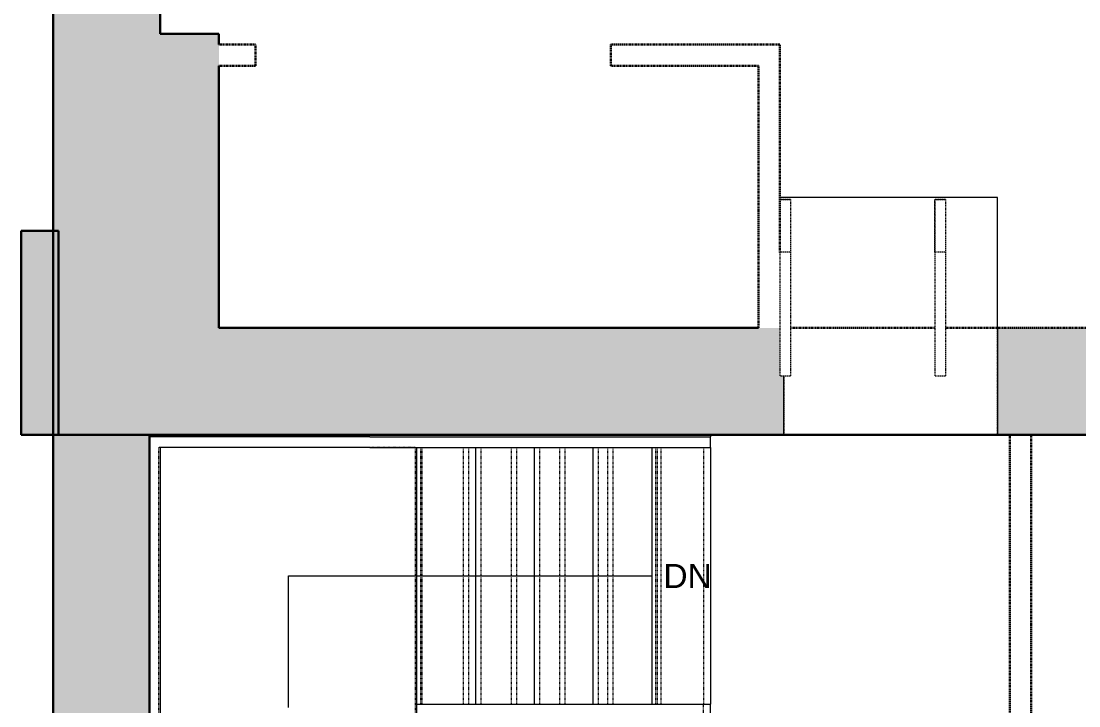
# Model space of a CAD drawing. Header units: inches. Extents: x -1176 to 1545, y -2552 to 978.
# Drawn here: x -1041.1 to -843.1, y -34.4 to 93.6 of the extents above; entities that cross this region are included whole.
import ezdxf

# ---------------------------------------------------------------- set-up
doc = ezdxf.new("R2010")
doc.units = ezdxf.units.IN
doc.header["$MEASUREMENT"] = 0
doc.linetypes.add('Demolished', pattern=[0.1875, 0.125, -0.0625])
doc.linetypes.add('Overhead 1_16_', pattern=[0.101562, 0.0625, -0.039062])
for name, color, linetype, lineweight in [('A-FLOR', 192, 'Continuous', 18), ('A-FLOR-HRAL', 11, 'Continuous', 18), ('A-WALL', 113, 'Continuous', 18), ('A-WALL-PATT', 111, 'Continuous', 18), ('S-STRS', 31, 'Continuous', 18), ('S-STRS-ANNO', 31, 'Continuous', 9), ('S-STRS-IDEN', 31, 'Continuous', 9), ('S-STRS-MBND', 31, 'Continuous', 18)]:
    doc.layers.add(name, color=color, linetype=linetype, lineweight=lineweight)
doc.styles.add('Swis721 Lt BT', font='swissl.ttf', dxfattribs={"height": 4.5})

# ---------------------------------------------------------------- blocks, each defined once
blk = doc.blocks.new('Top Rail Type - Top Rail_Internal_-6155171-2nd Floor Demo')
at = {"layer": 'A-FLOR-HRAL', "color": 7, "linetype": 'Demolished', "lineweight": 9}
for p, q in [((-899.06, 60.25), (-897.06, 60.25)), ((-897.06, 60.25), (-897.06, 50.41)), ((-897.06, 50.41), (-899.06, 50.41))]:
    blk.add_line(p, q, dxfattribs=at)
blk = doc.blocks.new('Top Rail Type - Top Rail_Internal_-V15-2nd Floor Demo')
at = {"layer": 'A-FLOR-HRAL', "color": 7, "linetype": 'Demolished', "lineweight": 9}
for p, q in [((-897.06, 60.25), (-899.06, 60.25)), ((-897.06, 60.25), (-897.06, 38.25)), ((-899.06, 50.41), (-899.06, 38.25)), ((-899.06, 38.25), (-899.06, 27.25)), ((-897.06, 38.25), (-897.06, 27.25)), ((-897.06, 27.25), (-899.06, 27.25))]:
    blk.add_line(p, q, dxfattribs=at)
blk = doc.blocks.new('Top Rail Type - Top Rail_Internal_-6155183-2nd Floor Demo')
at = {"layer": 'A-FLOR-HRAL', "color": 7, "linetype": 'Demolished', "lineweight": 9}
for p, q in [((-870.06, 60.25), (-868.06, 60.25)), ((-870.06, 50.41), (-870.06, 60.25)), ((-868.06, 60.25), (-868.06, 50.41)), ((-868.06, 50.41), (-870.06, 50.41))]:
    blk.add_line(p, q, dxfattribs=at)
blk = doc.blocks.new('Top Rail Type - Top Rail_Internal_-V16-2nd Floor Demo')
at = {"layer": 'A-FLOR-HRAL', "color": 7, "linetype": 'Demolished', "lineweight": 9}
for p, q in [((-868.06, 60.25), (-870.06, 60.25)), ((-870.06, 60.25), (-870.06, 38.25)), ((-868.06, 60.25), (-868.06, 38.25)), ((-870.06, 38.25), (-870.06, 27.25)), ((-868.06, 38.25), (-868.06, 27.25)), ((-868.06, 27.25), (-870.06, 27.25))]:
    blk.add_line(p, q, dxfattribs=at)

msp = doc.modelspace()

# ---------------------------------------------------------------- hatches: boundary and pattern name
at = {"layer": 'A-WALL-PATT'}
h = msp.add_hatch(color=7, dxfattribs=at)
h.paths.add_polyline_path([(-1017.06, 16.25), (-1015.06, 16.25), (-1015.06, 96), (-1035.06, 96), (-1035.06, 16.25)], flags=0)
h.paths.add_polyline_path([(-1015.06, 133.5), (-1015.06, 216), (-1035.06, 216), (-1035.06, 133.5)], flags=0)
h.paths.add_polyline_path([(-1015.06, 253.5), (-1015.06, 342), (-1035.06, 342), (-1035.06, 253.5), (-1015.6, 253.5)], flags=0)
h.paths.add_polyline_path([(-1015.06, 379.5), (-1015.06, 468.12), (-1035.06, 468.12), (-1035.06, 379.5), (-1015.6, 379.5)], flags=0)
h.paths.add_polyline_path([(-1015.6, 505.62), (-1015.06, 505.62), (-1015.06, 604.37), (-1035.06, 604.37), (-1035.06, 505.62)], flags=0)
h.paths.add_polyline_path([(-1015.06, 641.87), (-1015.06, 729.87), (-1035.06, 729.87), (-1035.06, 641.87)], flags=0)
h.paths.add_polyline_path([(-1015.06, 767.37), (-1015.06, 789.87), (-1035.06, 789.87), (-1035.06, 767.37)], flags=0)
at = {"layer": 'A-WALL-PATT', "lineweight": 9}
msp.add_hatch(color=7, dxfattribs=at).paths.add_polyline_path([(-1015.06, 36.25), (-1004.06, 36.25), (-1004.06, 91.25), (-1015.06, 91.25)], flags=0)
at = {"layer": 'A-WALL-PATT'}
msp.add_hatch(color=250, dxfattribs=at).paths.add_polyline_path([(-1041.06, 16.25), (-1034.06, 16.25), (-1034.06, 54.41), (-1041.06, 54.41)], flags=0)
h = msp.add_hatch(color=250, dxfattribs=at)
h.paths.add_polyline_path([(-1015.06, 16.25), (-898.33, 16.25), (-898.33, 27.25), (-899.06, 27.25), (-899.06, 36.25), (-1015.06, 36.25)], flags=0)
h.paths.add_polyline_path([(-590.07, 16.25), (-590.07, 36.25), (-673.56, 36.25), (-673.56, 16.25), (-636.88, 16.25)], flags=0)
h.paths.add_polyline_path([(-858.33, 16.25), (-824.03, 16.25), (-824.03, 36.25), (-858.33, 36.25)], flags=0)
h.paths.add_polyline_path([(-772.03, 16.25), (-714.56, 16.25), (-714.56, 36.25), (-772.03, 36.25), (-772.03, 31.32)], flags=0)
h = msp.add_hatch(color=250, dxfattribs=at)
h.paths.add_polyline_path([(-1017.06, -1266.19), (-1017.06, -1210.94), (-1035.06, -1210.94), (-1035.06, -1266.19)], flags=0)
h.paths.add_polyline_path([(-1017.06, -1169.44), (-1017.06, -1003.94), (-1035.06, -1003.94), (-1035.06, -1169.44)], flags=0)
h.paths.add_polyline_path([(-1017.06, -962.44), (-1017.06, -859.94), (-1035.06, -859.94), (-1035.06, -962.44)], flags=0)
h.paths.add_polyline_path([(-1035.06, -818.44), (-1017.06, -818.44), (-1017.06, -715.94), (-1035.06, -715.94), (-1035.06, -817.89)], flags=0)
h.paths.add_polyline_path([(-1017.06, -674.44), (-1017.06, -567.94), (-1035.06, -567.94), (-1035.06, -674.44)], flags=0)
h.paths.add_polyline_path([(-1017.06, -534.44), (-1017.06, -425.69), (-1035.06, -425.69), (-1035.06, -534.44)], flags=0)
h.paths.add_polyline_path([(-1017.06, -388.69), (-1017.06, -275.19), (-1035.06, -275.19), (-1035.06, -388.69)], flags=0)
h.paths.add_polyline_path([(-1017.06, -239.19), (-1017.06, -119.5), (-1035.06, -119.5), (-1035.06, -239.19)], flags=0)
h.paths.add_polyline_path([(-1035.06, -83.5), (-1017.06, -83.5), (-1017.06, 16.25), (-1035.06, 16.25), (-1035.06, -59.66)], flags=0)

# ---------------------------------------------------------------- linework, layer by layer
at = {"layer": 'A-FLOR'}
for p, q in [((-858.33, 60.63), (-899.06, 60.63)), ((-858.33, 36.25), (-858.33, 60.63)), ((-912.06, 16.25), (-912.06, 15.87)), ((-912.06, 13.87), (-912.06, -34.13))]:
    msp.add_line(p, q, dxfattribs=at)
at = {"layer": 'A-WALL', "color": 8, "lineweight": 30}
for p, q in [((-1035.06, 96), (-1035.06, -83.5)), ((-1015.06, 91.25), (-1015.06, 96)), ((-1004.06, 91.25), (-1015.06, 91.25)), ((-1004.06, 89.25), (-1004.06, 91.25)), ((-1004.06, 36.25), (-1004.06, 85.25)), ((-1041.06, 16.25), (-1041.06, 54.41)), ((-1041.06, 54.41), (-1034.06, 54.41)), ((-1034.06, 54.41), (-1034.06, 16.25)), ((-1004.06, 36.25), (-903.06, 36.25)), ((-714.56, 16.25), (-1041.06, 16.25)), ((-1017.06, 16.25), (-1017.06, -83.5))]:
    msp.add_line(p, q, dxfattribs=at)
at = {"layer": 'A-WALL', "color": 250, "linetype": 'Demolished', "lineweight": 30}
for p, q in [((-997.2, 89.25), (-1004.06, 89.25)), ((-997.2, 85.25), (-997.2, 89.25)), ((-899.06, 89.25), (-930.68, 89.25)), ((-930.68, 89.25), (-930.68, 85.25)), ((-899.06, 50.39), (-899.06, 89.25)), ((-1004.06, 85.25), (-997.2, 85.25)), ((-930.68, 85.25), (-903.06, 85.25)), ((-903.06, 85.25), (-903.06, 36.25)), ((-897.06, 36.25), (-870.06, 36.25)), ((-719.06, 36.25), (-868.06, 36.25)), ((-856.07, 16.25), (-856.07, -59.13)), ((-852.07, -59.13), (-852.07, 16.25))]:
    msp.add_line(p, q, dxfattribs=at)
at = {"layer": 'A-WALL', "lineweight": 9}
for p, q in [((-858.33, 36.25), (-858.33, 16.25)), ((-898.33, 16.25), (-898.33, 27.25))]:
    msp.add_line(p, q, dxfattribs=at)
at = {"layer": 'A-WALL', "color": 7, "linetype": 'Demolished', "lineweight": 9}
for p, q in [((-858.33, 16.25), (-858.33, 36.25)), ((-898.33, 27.25), (-898.33, 16.25))]:
    msp.add_line(p, q, dxfattribs=at)
at = {"layer": 'S-STRS', "lineweight": 9}
for p, q in [((-975.8, 15.87), (-1017.06, 15.87)), ((-975.8, 15.87), (-912.06, 15.87)), ((-912.06, 13.87), (-912.06, 15.87)), ((-1015.06, 13.87), (-1015.06, -43.46)), ((-975.8, 13.87), (-1015.06, 13.87)), ((-975.8, 13.87), (-967.06, 13.87)), ((-967.06, 13.87), (-956.06, 13.87)), ((-967.06, 13.87), (-967.06, -34.13)), ((-956.06, 13.87), (-945.06, 13.87)), ((-956.06, 13.87), (-956.06, -34.13)), ((-945.06, 13.87), (-934.06, 13.87)), ((-945.06, 13.87), (-945.06, -34.13)), ((-934.06, 13.87), (-923.06, 13.87)), ((-934.06, 13.87), (-934.06, -34.13)), ((-923.06, 13.87), (-912.06, 13.87)), ((-923.06, 13.87), (-923.06, -34.13)), ((-967.06, -34.13), (-967.06, -36.13)), ((-967.06, -34.13), (-956.06, -34.13)), ((-956.06, -34.13), (-945.06, -34.13)), ((-945.06, -34.13), (-934.06, -34.13)), ((-934.06, -34.13), (-923.06, -34.13)), ((-923.06, -34.13), (-912.06, -34.13)), ((-912.06, -36.13), (-912.06, -34.13))]:
    msp.add_line(p, q, dxfattribs=at)
at = {"layer": 'S-STRS', "linetype": 'Overhead 1_16_', "lineweight": 9}
for p, q in [((-966.06, 13.87), (-966.06, -34.13)), ((-955.06, 13.87), (-955.06, -34.13)), ((-944.06, 13.87), (-944.06, -34.13)), ((-933.06, 13.87), (-933.06, -34.13)), ((-922.06, 13.87), (-922.06, -34.13))]:
    msp.add_line(p, q, dxfattribs=at)
at = {"layer": 'S-STRS-ANNO'}
for p, q in [((-991.06, -10.13), (-967.06, -10.13)), ((-991.06, -34.72), (-991.06, -10.13)), ((-967.06, -10.13), (-956.06, -10.13)), ((-956.06, -10.13), (-945.06, -10.13)), ((-945.06, -10.13), (-934.06, -10.13)), ((-934.06, -10.13), (-923.06, -10.13))]:
    msp.add_line(p, q, dxfattribs=at)
at = {"layer": 'S-STRS-MBND', "linetype": 'Overhead 1_16_', "lineweight": 9}
for p, q in [((-1015.34, 13.87), (-1015.34, -39.18)), ((-967.34, 13.87), (-1015.34, 13.87)), ((-967.34, 13.87), (-967.34, -34.13)), ((-967.34, 13.87), (-913.34, 13.87)), ((-966.34, 13.87), (-966.34, -34.13)), ((-958.34, 13.87), (-958.34, -34.13)), ((-957.34, 13.87), (-957.34, -34.13)), ((-949.34, 13.87), (-949.34, -34.13)), ((-948.34, 13.87), (-948.34, -34.13)), ((-940.34, 13.87), (-940.34, -34.13)), ((-939.34, 13.87), (-939.34, -34.13)), ((-931.34, 13.87), (-931.34, -34.13)), ((-930.34, 13.87), (-930.34, -34.13)), ((-922.34, 13.87), (-922.34, -34.13)), ((-921.34, 13.87), (-921.34, -34.13)), ((-913.34, 13.87), (-913.34, -34.13)), ((-967.34, -34.13), (-967.34, -36.13)), ((-967.34, -34.13), (-913.34, -34.13)), ((-913.34, -36.13), (-913.34, -34.13))]:
    msp.add_line(p, q, dxfattribs=at)

# ---------------------------------------------------------------- block references
at = {"layer": 'A-FLOR-HRAL', "color": 7, "linetype": 'Demolished', "lineweight": 9}
for name in ['Top Rail Type - Top Rail_Internal_-6155171-2nd Floor Demo', 'Top Rail Type - Top Rail_Internal_-V15-2nd Floor Demo', 'Top Rail Type - Top Rail_Internal_-6155183-2nd Floor Demo', 'Top Rail Type - Top Rail_Internal_-V16-2nd Floor Demo']:
    msp.add_blockref(name, (0, 0), dxfattribs=at)

# ---------------------------------------------------------------- texts
at = {"layer": 'S-STRS-IDEN', "insert": (-920.88, -7.89), "char_height": 4.5, "width": 10.5833, "attachment_point": 1, "line_spacing_factor": 1.005062, "style": 'Swis721 Lt BT'}
msp.add_mtext('DN', dxfattribs=at)

doc.saveas('drawing.dxf')
